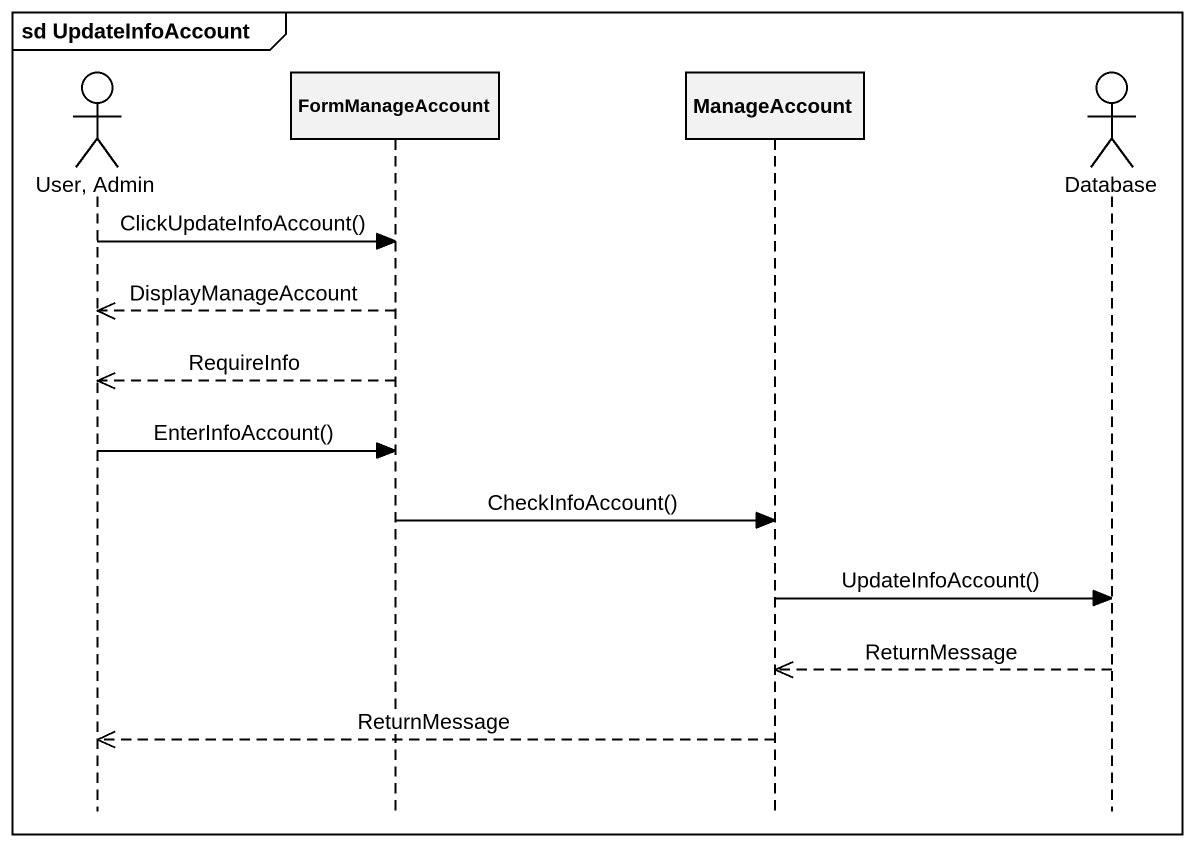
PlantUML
@startuml
mainframe sd UpdateInfoAccount
hide footbox
actor "User, Admin" as User_Admin
participant FormManageAccount
participant ManageAccount
actor "Database" as Database_

User_Admin -> FormManageAccount : ClickUpdateInfoAccount()
FormManageAccount -->> User_Admin : DisplayManageAccount
FormManageAccount -->> User_Admin : RequireInfo
User_Admin -> FormManageAccount : EnterInfoAccount()
FormManageAccount -> ManageAccount : CheckInfoAccount()
ManageAccount -> Database_ : UpdateInfoAccount()
Database_ -->> ManageAccount : ReturnMessage
ManageAccount -->> User_Admin : ReturnMessage
@enduml
